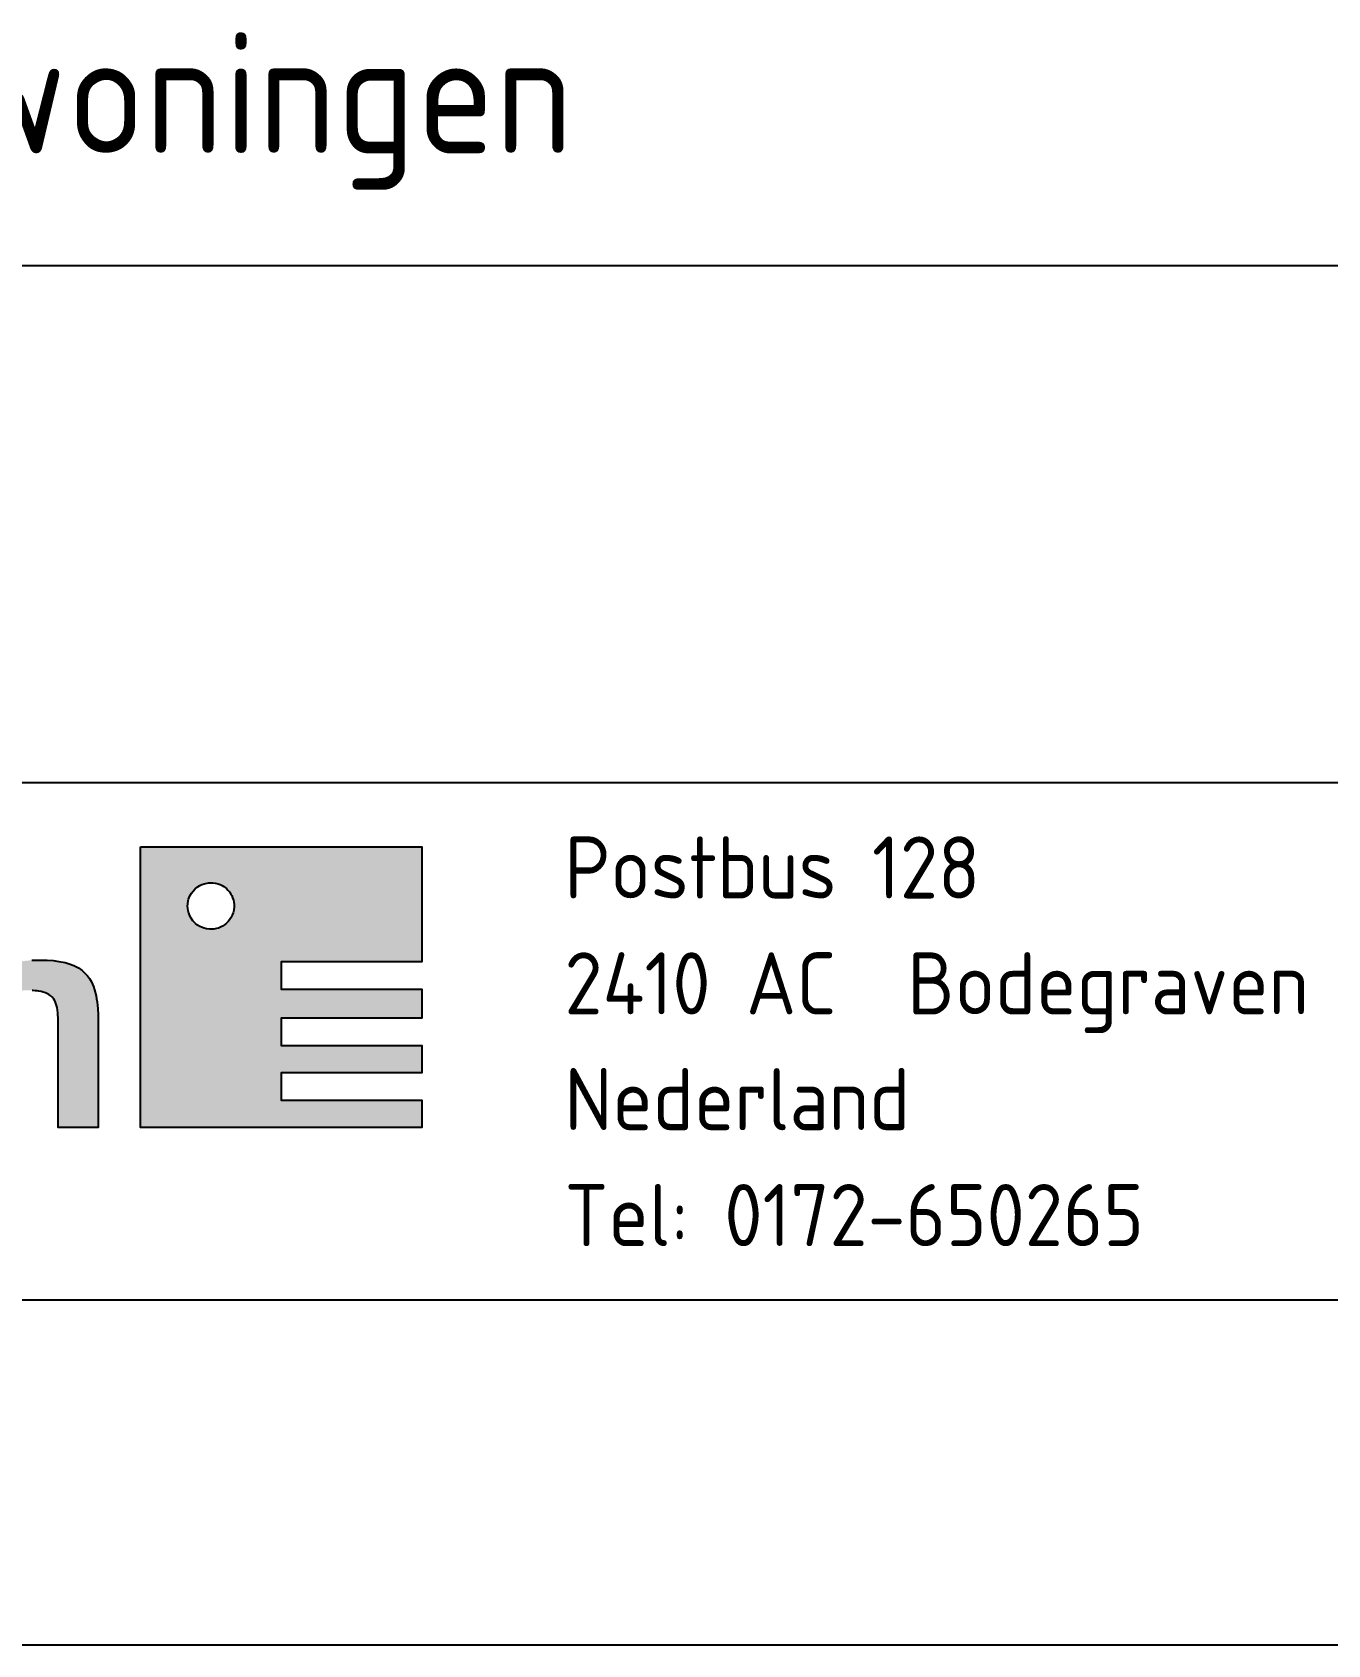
# Model space of a CAD drawing. Header units: millimetres. Extents: x -6000 to 67338, y -125 to 21000.
# Drawn here: x 15907 to 19663, y 0 to 4676 of the extents above; entities that cross this region are included whole.
import ezdxf
from ezdxf.enums import TextEntityAlignment as Align

# ---------------------------------------------------------------- set-up
doc = ezdxf.new("R2010")
doc.units = ezdxf.units.MM
doc.header["$LTSCALE"] = 50
for name, color, linetype in [('00ATT035', 3, 'Continuous'), ('00KAD025', 2, 'Continuous'), ('00KAD070', 5, 'Continuous'), ('BL$2----', 7, 'Continuous'), ('BL$4----', 7, 'Continuous')]:
    doc.layers.add(name, color=color, linetype=linetype)
doc.styles.add('STABICAD-018', font='ISOCP.SHX', dxfattribs={"height": 90})
doc.styles.add('STABICAD-025', font='ISOCP.SHX', dxfattribs={"height": 125})
doc.styles.add('STABICAD-035', font='ISOCP.SHX', dxfattribs={"height": 175})
doc.styles.add('STABICAD-050', font='ISOCP.SHX', dxfattribs={"height": 250})

# ---------------------------------------------------------------- blocks, each defined once
blk = doc.blocks.new('A4-LANDSCAPE')
at = {"layer": '00KAD025', "linetype": 'Continuous'}
blk.add_line((0, 0), (297, 0), dxfattribs=at)
at = {"layer": '00KAD070', "linetype": 'Continuous'}
blk.add_line((10, 10), (287, 10), dxfattribs=at)
blk = doc.blocks.new('tb.logo')
h = blk.add_hatch(color=10)
h.paths.add_polyline_path([(46.789, 3.168), (50.866, 3.168), (50.866, 4.014), (46.789, 4.014), (46.789, 4.806), (50.866, 4.806), (50.866, 8.136), (42.711, 8.136), (42.711, 0), (50.866, 0), (50.866, 0.792), (46.789, 0.792), (46.789, 1.584), (50.866, 1.584), (50.866, 2.376), (46.789, 2.376)])
h.paths.add_polyline_path([(44.965, 5.785), (44.907, 5.768), (44.837, 5.755), (44.771, 5.75), (44.707, 5.751), (44.619, 5.762), (44.558, 5.777), (44.479, 5.806), (44.431, 5.83), (44.363, 5.872), (44.304, 5.918), (44.267, 5.953), (44.229, 5.995), (44.173, 6.074), (44.14, 6.136), (44.116, 6.192), (44.101, 6.24), (44.09, 6.283), (44.078, 6.359), (44.075, 6.423), (44.078, 6.489), (44.092, 6.574), (44.103, 6.617), (44.12, 6.666), (44.142, 6.716), (44.186, 6.794), (44.231, 6.855), (44.29, 6.918), (44.349, 6.966), (44.425, 7.015), (44.488, 7.046), (44.572, 7.076), (44.659, 7.093), (44.734, 7.099), (44.809, 7.096), (44.873, 7.087), (44.918, 7.078), (44.962, 7.064), (45.018, 7.043), (45.078, 7.013), (45.122, 6.986), (45.183, 6.943), (45.241, 6.886), (45.285, 6.834), (45.328, 6.771), (45.353, 6.726), (45.38, 6.664), (45.404, 6.589), (45.414, 6.538), (45.423, 6.464), (45.423, 6.405), (45.413, 6.302), (45.396, 6.23), (45.37, 6.16), (45.327, 6.076), (45.29, 6.021), (45.254, 5.976), (45.192, 5.916), (45.14, 5.874), (45.084, 5.838), (45.043, 5.817)], flags=16)
blk.add_hatch(color=152).paths.add_polyline_path([(38.287, 4.077), (38.287, 4.798), (37.136, 4.798), (37.136, 0), (38.287, 0), (38.287, 1.954), (38.287, 2.543), (38.286, 2.734), (38.291, 2.867), (38.298, 2.993), (38.312, 3.131), (38.317, 3.169), (38.327, 3.23), (38.338, 3.284), (38.353, 3.346), (38.37, 3.404), (38.393, 3.466), (38.415, 3.518), (38.429, 3.544), (38.463, 3.605), (38.494, 3.649), (38.532, 3.695), (38.565, 3.729), (38.628, 3.782), (38.685, 3.821), (38.736, 3.849), (38.797, 3.877), (38.849, 3.897), (38.896, 3.912), (38.962, 3.929), (39.008, 3.939), (39.052, 3.948), (39.107, 3.956), (39.212, 3.968), (39.267, 3.972), (39.325, 3.974), (39.37, 3.976), (39.452, 3.976), (39.497, 3.976), (39.58, 3.973), (39.652, 3.968), (39.716, 3.961), (39.757, 3.955), (39.827, 3.942), (39.884, 3.928), (39.956, 3.904), (40.032, 3.87), (40.105, 3.821), (40.144, 3.783), (40.195, 3.72), (40.229, 3.664), (40.257, 3.598), (40.277, 3.535), (40.291, 3.478), (40.314, 3.326), (40.325, 3.121), (40.326, 2.253), (40.326, 0), (41.477, 0), (41.477, 2.361), (41.477, 3.162), (41.479, 3.275), (41.471, 3.441), (41.45, 3.642), (41.437, 3.733), (41.422, 3.816), (41.378, 3.99), (41.344, 4.087), (41.315, 4.157), (41.285, 4.22), (41.229, 4.317), (41.173, 4.394), (41.114, 4.461), (41.016, 4.551), (40.906, 4.628), (40.772, 4.697), (40.641, 4.747), (40.525, 4.781), (40.345, 4.817), (40.172, 4.839), (40.003, 4.85), (39.856, 4.853), (39.745, 4.853), (39.638, 4.851), (39.561, 4.848), (39.448, 4.841), (39.348, 4.831), (39.287, 4.823), (39.201, 4.809), (39.059, 4.776), (38.967, 4.747), (38.874, 4.709), (38.771, 4.654), (38.632, 4.552), (38.489, 4.395), (38.374, 4.197), (38.324, 4.077)])
at = {"color": 10}
for points in [[(42.711, 8.136), (50.866, 8.136), (50.866, 4.806), (46.789, 4.806), (46.789, 4.014), (50.866, 4.014), (50.866, 3.168), (46.789, 3.168), (46.789, 2.376), (50.866, 2.376), (50.866, 1.584), (46.789, 1.584), (46.789, 0.792), (50.866, 0.792), (50.866, 0), (42.711, 0), (42.711, 8.136)], [(44.746, 7.099), (44.809, 7.096), (44.873, 7.087), (44.918, 7.078), (44.962, 7.064), (45.018, 7.043), (45.078, 7.013), (45.122, 6.986), (45.164, 6.956), (45.197, 6.928), (45.241, 6.886), (45.285, 6.834), (45.328, 6.771), (45.353, 6.726), (45.38, 6.664), (45.404, 6.589), (45.414, 6.538), (45.423, 6.464), (45.423, 6.405), (45.413, 6.302), (45.396, 6.23), (45.37, 6.16), (45.327, 6.076), (45.29, 6.021), (45.254, 5.976), (45.192, 5.916), (45.14, 5.874), (45.084, 5.838), (45.043, 5.817), (44.965, 5.785), (44.907, 5.768), (44.837, 5.755), (44.771, 5.75), (44.707, 5.751), (44.619, 5.762), (44.558, 5.777), (44.479, 5.806), (44.431, 5.83), (44.363, 5.872), (44.304, 5.918), (44.267, 5.953), (44.229, 5.995), (44.173, 6.074), (44.14, 6.136), (44.116, 6.192), (44.101, 6.24), (44.09, 6.283), (44.078, 6.359), (44.075, 6.423), (44.078, 6.489), (44.092, 6.574), (44.103, 6.617), (44.12, 6.666), (44.142, 6.716), (44.186, 6.794), (44.231, 6.855), (44.29, 6.918), (44.349, 6.966), (44.425, 7.015), (44.488, 7.046), (44.555, 7.07), (44.593, 7.08), (44.642, 7.09), (44.678, 7.095), (44.718, 7.098), (44.735, 7.099), (44.746, 7.099)]]:
    blk.add_lwpolyline(points, dxfattribs=at)
at = {"color": 152}
blk.add_lwpolyline([(39.561, 4.848), (39.638, 4.851), (39.745, 4.853), (39.856, 4.853), (40.003, 4.85), (40.172, 4.839), (40.345, 4.817), (40.525, 4.781), (40.641, 4.747), (40.772, 4.697), (40.906, 4.628), (41.016, 4.551), (41.114, 4.461), (41.173, 4.394), (41.229, 4.317), (41.285, 4.22), (41.315, 4.157), (41.344, 4.087), (41.378, 3.99), (41.422, 3.816), (41.437, 3.733), (41.45, 3.642), (41.471, 3.441), (41.479, 3.275), (41.477, 3.162), (41.477, 2.361), (41.477, 0), (40.326, 0), (40.326, 2.253), (40.325, 3.121), (40.314, 3.326), (40.291, 3.478), (40.277, 3.535), (40.257, 3.598), (40.235, 3.65), (40.221, 3.676), (40.195, 3.72), (40.144, 3.783), (40.118, 3.808), (40.091, 3.83), (40.05, 3.858), (40.011, 3.879), (39.956, 3.904), (39.884, 3.928), (39.827, 3.942), (39.757, 3.955), (39.716, 3.961), (39.652, 3.968), (39.595, 3.972), (39.565, 3.973)], dxfattribs=at)
blk = doc.blocks.new('Title block')
at = {"color": 7, "linetype": 'Continuous'}
for p, q in [((-180, 40), (-10, 40)), ((-180, 25), (-10, 25))]:
    blk.add_line(p, q, dxfattribs=at)
blk.add_blockref('tb.logo', (-177.5, 15))
at = {"linetype": 'Continuous', "style": 'STABICAD-018'}
for s, p in [('Postbus 128', (-122.5, 22.54)), ('2410 AC  Bodegraven', (-122.5, 19.18)), ('Nederland', (-122.5, 15.82)), ('Tel: 0172-650265', (-122.5, 12.46))]:
    blk.add_text(s, height=1.8, dxfattribs=at).set_placement(p, align=Align.MIDDLE_LEFT)
at = {"linetype": 'Continuous'}
for tag, height, style, p in [('DW_DISCIPLINE', 2.5, 'STABICAD-025', (-40, 52.5)), ('DW_PHASE', 2.5, 'STABICAD-025', (-40, 47.5)), ('PR_DESCRIPTION', 3.5, 'STABICAD-035', (-177.5, 45)), ('DW_TYPE', 2.5, 'STABICAD-025', (-40, 42.5)), ('DW_DATE', 2.5, 'STABICAD-025', (-40, 37.5)), ('DW_DESCRIPTION', 2.5, 'STABICAD-025', (-177.5, 33.3)), ('DW_INITIALS', 2.5, 'STABICAD-025', (-40, 32.5)), ('DW_DESCRIPTION2', 2.5, 'STABICAD-025', (-177.5, 29.2)), ('DW_SCALE', 2.5, 'STABICAD-025', (-40, 27.5)), ('DW_PAPERSIZE', 5, 'STABICAD-050', (-41.5, 15)), ('MOD_CODE_', 5, 'STABICAD-050', (-24.5, 15))]:
    blk.add_attdef(tag, text='', height=height, dxfattribs=dict(at, style=style)).set_placement(p, align=Align.MIDDLE_LEFT)
at = {"linetype": 'Continuous', "style": 'STABICAD-025'}
blk.add_attdef('DW_NAME', text='', height=2.5, dxfattribs=at).set_placement((-12.5, 3.75), align=Align.RIGHT)

msp = doc.modelspace()

# ---------------------------------------------------------------- block references
at = {"layer": 'BL$2----', "xscale": 100, "yscale": 100, "zscale": 100}
msp.add_blockref('A4-LANDSCAPE', (0, 0), dxfattribs=at)
at = {"layer": 'BL$4----'}
ref = msp.add_blockref('Title block', (29700, 0), dxfattribs=dict(at, xscale=100, yscale=100, zscale=100))
ref.add_attrib('PR_DESCRIPTION', 'Plattegronden van woningen', dxfattribs={"layer": '00ATT035', "linetype": 'Continuous', "height": 350, "style": 'STABICAD-035'}).set_placement((11950, 4500), align=Align.MIDDLE_LEFT)

doc.saveas('drawing.dxf')
